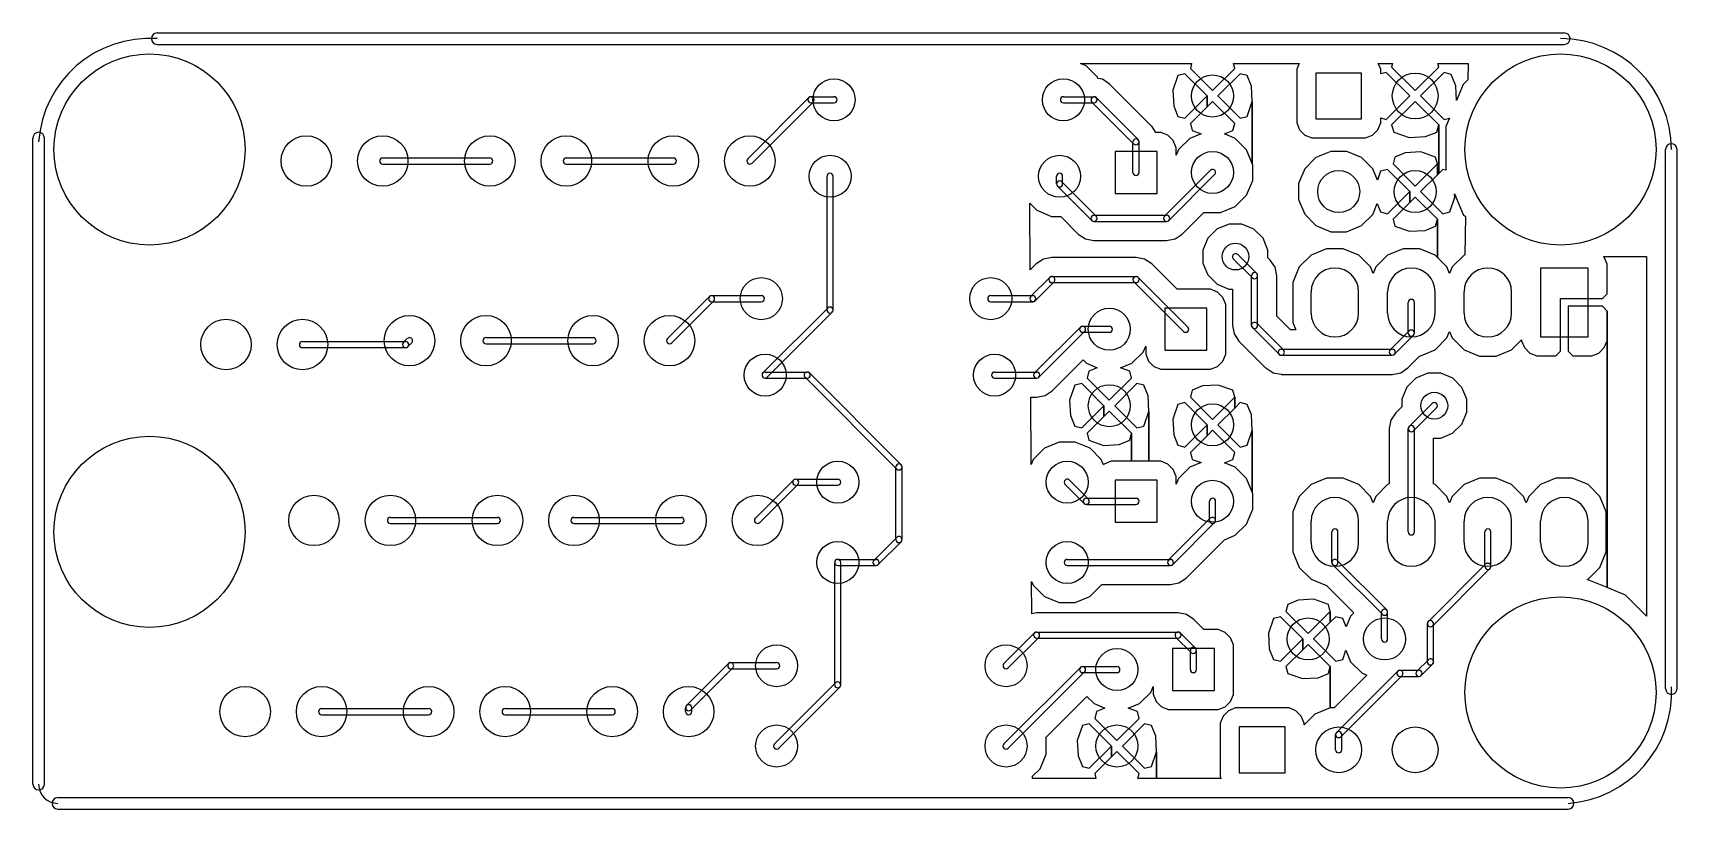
# Model space of a CAD drawing. Extents: x 62725 to 84225, y 46645 to 56795.
import ezdxf

# ---------------------------------------------------------------- set-up
doc = ezdxf.new("R2010")
doc.units = 0
doc.layers.add('BLACK', color=1, linetype='CONTINUOUS')

msp = doc.modelspace()

# ---------------------------------------------------------------- linework, layer by layer
at = {"layer": 'BLACK'}
for p, q in [((64350, 56795), (82750, 56795)), ((64350, 56645), (82750, 56645)), ((76498, 56365), (76425, 56395)), ((76425, 56395), (77876, 56395)), ((76498, 56365), (76425, 56395)), ((76425, 56395), (77876, 56395)), ((76645, 56217), (76498, 56365)), ((76645, 56217), (76498, 56365)), ((77876, 56395), (77860, 56331)), ((77876, 56395), (77860, 56331)), ((77860, 56331), (78150, 56041)), ((77860, 56331), (78150, 56041)), ((78150, 56041), (78440, 56331)), ((78150, 56041), (78440, 56331)), ((78440, 56331), (78423, 56395)), ((78423, 56395), (79282, 56395)), ((78440, 56331), (78423, 56395)), ((78423, 56395), (79282, 56395)), ((79282, 56395), (79251, 56320)), ((79282, 56395), (79251, 56320)), ((80349, 56319), (80317, 56395)), ((80317, 56395), (80505, 56395)), ((80349, 56319), (80317, 56395)), ((80317, 56395), (80505, 56395)), ((80505, 56395), (80492, 56348)), ((80505, 56395), (80492, 56348)), ((80492, 56348), (80800, 56041)), ((80492, 56348), (80800, 56041)), ((80800, 56041), (81108, 56348)), ((80800, 56041), (81108, 56348)), ((81108, 56348), (81094, 56395)), ((81094, 56395), (81494, 56395)), ((81108, 56348), (81094, 56395)), ((81094, 56395), (81494, 56395)), ((81494, 56395), (81490, 56182)), ((81494, 56395), (81490, 56182)), ((76652, 56200), (76645, 56217)), ((76652, 56200), (76645, 56217)), ((76711, 56188), (76652, 56200)), ((76711, 56188), (76652, 56200)), ((76805, 56125), (76711, 56188)), ((76805, 56125), (76711, 56188)), ((77354, 55576), (76805, 56125)), ((77354, 55576), (76805, 56125)), ((77698, 56237), (77631, 56044)), ((77698, 56237), (77631, 56044)), ((77789, 56260), (77698, 56237)), ((77789, 56260), (77698, 56237)), ((78079, 55970), (77789, 56260)), ((78079, 55970), (77789, 56260)), ((78511, 56260), (78221, 55970)), ((78511, 56260), (78221, 55970)), ((78602, 56237), (78511, 56260)), ((78602, 56237), (78511, 56260)), ((78658, 56100), (78602, 56237)), ((78658, 56100), (78602, 56237)), ((79251, 56320), (79251, 56221)), ((79251, 56320), (79251, 56221)), ((79251, 56221), (79251, 55621)), ((79251, 56221), (79251, 55621)), ((79500, 56270), (79500, 55670)), ((80100, 56270), (79500, 56270)), ((80100, 55670), (80100, 56270)), ((80349, 56258), (80349, 56319)), ((80349, 56258), (80349, 56319)), ((80422, 56278), (80349, 56258)), ((80422, 56278), (80349, 56258)), ((80729, 55970), (80422, 56278)), ((80729, 55970), (80422, 56278)), ((81178, 56278), (80871, 55970)), ((81178, 56278), (80871, 55970)), ((81272, 56251), (81178, 56278)), ((81272, 56251), (81178, 56278)), ((81332, 56104), (81272, 56251)), ((81332, 56104), (81272, 56251)), ((81429, 56121), (81341, 55911)), ((81429, 56121), (81341, 55911)), ((81490, 56182), (81429, 56121)), ((81490, 56182), (81429, 56121)), ((72871, 55948), (72072, 55149)), ((72900, 55960), (73200, 55960)), ((76200, 55960), (76600, 55960)), ((76629, 55948), (77178, 55399)), ((77631, 56044), (77642, 55840)), ((77631, 56044), (77642, 55840)), ((77789, 55680), (78079, 55970)), ((77789, 55680), (78079, 55970)), ((78079, 55828), (78079, 55970)), ((78079, 55970), (78079, 55828)), ((78079, 55828), (78079, 55970)), ((78079, 55970), (78079, 55828)), ((78221, 55970), (78511, 55680)), ((78221, 55970), (78511, 55680)), ((78669, 55896), (78658, 56100)), ((78669, 55896), (78658, 56100)), ((80422, 55662), (80729, 55970)), ((80422, 55662), (80729, 55970)), ((80871, 55970), (81178, 55662)), ((80871, 55970), (81178, 55662)), ((81341, 55911), (81332, 56104)), ((81341, 55911), (81332, 56104)), ((72928, 55891), (72129, 55092)), ((72900, 55880), (73200, 55880)), ((76200, 55880), (76600, 55880)), ((76572, 55891), (77121, 55342)), ((77642, 55840), (77698, 55703)), ((77642, 55840), (77698, 55703)), ((77698, 55703), (77789, 55680)), ((77698, 55703), (77789, 55680)), ((78079, 55828), (77860, 55609)), ((78079, 55828), (77860, 55609)), ((78150, 55899), (78079, 55828)), ((78150, 55899), (78079, 55828)), ((78440, 55609), (78150, 55899)), ((78440, 55609), (78150, 55899)), ((78511, 55680), (78602, 55703)), ((78511, 55680), (78602, 55703)), ((78602, 55703), (78669, 55896)), ((78602, 55703), (78669, 55896)), ((78669, 55089), (78669, 55896)), ((78669, 55896), (78669, 55089)), ((78669, 55089), (78669, 55896)), ((78669, 55896), (78669, 55089)), ((80800, 55899), (80492, 55592)), ((80800, 55899), (80492, 55592)), ((81108, 55592), (80800, 55899)), ((81108, 55592), (80800, 55899)), ((77355, 55575), (77354, 55576)), ((77355, 55575), (77354, 55576)), ((77409, 55494), (77355, 55575)), ((77409, 55494), (77355, 55575)), ((77475, 55494), (77409, 55494)), ((77475, 55494), (77409, 55494)), ((77566, 55456), (77475, 55494)), ((77566, 55456), (77475, 55494)), ((78001, 55477), (77853, 55415)), ((78001, 55477), (77853, 55415)), ((77860, 55609), (77883, 55518)), ((77860, 55609), (77883, 55518)), ((77883, 55518), (78001, 55477)), ((77883, 55518), (78001, 55477)), ((78307, 55474), (78417, 55518)), ((78307, 55474), (78417, 55518)), ((78448, 55415), (78307, 55474)), ((78448, 55415), (78307, 55474)), ((78417, 55518), (78440, 55609)), ((78417, 55518), (78440, 55609)), ((79251, 55621), (79289, 55529)), ((79251, 55621), (79289, 55529)), ((79289, 55529), (79359, 55459)), ((79289, 55529), (79359, 55459)), ((79500, 55670), (80100, 55670)), ((80241, 55459), (80311, 55529)), ((80241, 55459), (80311, 55529)), ((80311, 55529), (80349, 55620)), ((80311, 55529), (80349, 55620)), ((80349, 55620), (80349, 55683)), ((80349, 55683), (80422, 55662)), ((80349, 55620), (80349, 55683)), ((80349, 55683), (80422, 55662)), ((80492, 55592), (80519, 55498)), ((80492, 55592), (80519, 55498)), ((80519, 55498), (80721, 55427)), ((80519, 55498), (80721, 55427)), ((80934, 55438), (81081, 55498)), ((80934, 55438), (81081, 55498)), ((81081, 55498), (81108, 55592)), ((81081, 55498), (81108, 55592)), ((81108, 54957), (81108, 55592)), ((81108, 55592), (81108, 54957)), ((81108, 54957), (81108, 55592)), ((81108, 55592), (81108, 54957)), ((81178, 55662), (81247, 55682)), ((81178, 55662), (81247, 55682)), ((81201, 55570), (81200, 55001)), ((81201, 55570), (81200, 55001)), ((81247, 55682), (81201, 55570)), ((81247, 55682), (81201, 55570)), ((62725, 46970), (62725, 55420)), ((62875, 46970), (62875, 55420)), ((77110, 54970), (77110, 55370)), ((77190, 54970), (77190, 55370)), ((77636, 55386), (77566, 55456)), ((77636, 55386), (77566, 55456)), ((77674, 55294), (77636, 55386)), ((77674, 55294), (77636, 55386)), ((77674, 55194), (77674, 55294)), ((77674, 55194), (77674, 55294)), ((77705, 55268), (77674, 55194)), ((77705, 55268), (77674, 55194)), ((77853, 55415), (77705, 55268)), ((77853, 55415), (77705, 55268)), ((78595, 55267), (78448, 55415)), ((78595, 55267), (78448, 55415)), ((78669, 55089), (78595, 55267)), ((78669, 55089), (78595, 55267)), ((79359, 55459), (79450, 55421)), ((79359, 55459), (79450, 55421)), ((79450, 55421), (79549, 55421)), ((79450, 55421), (79549, 55421)), ((79549, 55421), (80149, 55421)), ((79549, 55421), (80149, 55421)), ((80149, 55421), (80241, 55459)), ((80149, 55421), (80241, 55459)), ((80721, 55427), (80934, 55438)), ((80721, 55427), (80934, 55438)), ((84075, 48220), (84075, 55270)), ((84225, 48220), (84225, 55270)), ((67300, 55160), (68700, 55160)), ((67300, 55080), (68700, 55080)), ((69700, 55160), (71100, 55160)), ((69700, 55080), (71100, 55080)), ((77425, 55245), (76875, 55245)), ((76875, 55245), (76875, 54695)), ((77425, 54695), (77425, 55245)), ((78675, 55074), (78669, 55089)), ((78675, 55074), (78669, 55089)), ((78675, 54865), (78675, 55074)), ((78675, 54865), (78675, 55074)), ((79503, 55165), (79355, 55018)), ((79503, 55165), (79355, 55018)), ((79696, 55245), (79503, 55165)), ((79696, 55245), (79503, 55165)), ((79905, 55245), (79696, 55245)), ((79905, 55245), (79696, 55245)), ((80098, 55165), (79905, 55245)), ((80098, 55165), (79905, 55245)), ((80245, 55017), (80098, 55165)), ((80245, 55017), (80098, 55165)), ((80533, 55172), (80510, 55081)), ((80533, 55172), (80510, 55081)), ((80510, 55081), (80800, 54791)), ((80510, 55081), (80800, 54791)), ((80670, 55228), (80533, 55172)), ((80670, 55228), (80533, 55172)), ((80874, 55239), (80670, 55228)), ((80874, 55239), (80670, 55228)), ((80800, 54791), (81090, 55081)), ((80800, 54791), (81090, 55081)), ((81067, 55172), (80874, 55239)), ((81067, 55172), (80874, 55239)), ((81090, 55081), (81067, 55172)), ((81090, 55081), (81067, 55172)), ((81090, 54939), (81090, 55081)), ((81090, 55081), (81090, 54939)), ((81090, 54939), (81090, 55081)), ((81090, 55081), (81090, 54939)), ((73110, 53170), (73110, 54920)), ((73190, 53170), (73190, 54920)), ((76110, 54820), (76110, 54920)), ((76178, 54848), (76628, 54398)), ((76190, 54820), (76190, 54920)), ((77522, 54398), (78122, 54998)), ((77578, 54342), (78178, 54942)), ((78595, 54672), (78675, 54865)), ((78595, 54672), (78675, 54865)), ((79355, 55018), (79275, 54825)), ((79355, 55018), (79275, 54825)), ((79275, 54825), (79275, 54616)), ((79275, 54825), (79275, 54616)), ((80306, 54869), (80245, 55017)), ((80306, 54869), (80245, 55017)), ((80348, 54987), (80306, 54869)), ((80348, 54987), (80306, 54869)), ((80439, 55010), (80348, 54987)), ((80439, 55010), (80348, 54987)), ((80729, 54720), (80439, 55010)), ((80729, 54720), (80439, 55010)), ((81090, 54939), (80871, 54720)), ((81090, 54939), (80871, 54720)), ((81108, 54957), (81090, 54939)), ((81108, 54957), (81090, 54939)), ((81161, 55010), (81108, 54957)), ((81161, 55010), (81108, 54957)), ((81200, 55001), (81161, 55010)), ((81200, 55001), (81161, 55010)), ((76122, 54792), (76572, 54342)), ((76875, 54695), (77425, 54695)), ((78447, 54525), (78595, 54672)), ((78447, 54525), (78595, 54672)), ((79275, 54616), (79355, 54423)), ((79275, 54616), (79355, 54423)), ((80439, 54430), (80729, 54720)), ((80439, 54430), (80729, 54720)), ((80729, 54578), (80729, 54720)), ((80729, 54720), (80729, 54578)), ((80729, 54578), (80729, 54720)), ((80729, 54720), (80729, 54578)), ((80800, 54649), (80729, 54578)), ((80800, 54649), (80729, 54578)), ((81090, 54359), (80800, 54649)), ((81090, 54359), (80800, 54649)), ((80871, 54720), (81161, 54430)), ((80871, 54720), (81161, 54430)), ((81252, 54453), (81319, 54646)), ((81252, 54453), (81319, 54646)), ((81319, 54646), (81316, 54692)), ((81316, 54692), (81428, 54422)), ((81319, 54646), (81316, 54692)), ((81316, 54692), (81428, 54422)), ((75765, 53696), (75760, 54567)), ((75760, 54567), (75852, 54475)), ((75765, 53696), (75760, 54567)), ((75760, 54567), (75852, 54475)), ((75852, 54475), (76045, 54395)), ((75852, 54475), (76045, 54395)), ((76045, 54395), (76165, 54395)), ((76045, 54395), (76165, 54395)), ((76165, 54395), (76395, 54165)), ((76165, 54395), (76395, 54165)), ((76600, 54410), (77550, 54410)), ((77755, 54165), (78037, 54448)), ((77755, 54165), (78037, 54448)), ((78037, 54448), (78045, 54445)), ((78037, 54448), (78045, 54445)), ((78045, 54445), (78254, 54445)), ((78045, 54445), (78254, 54445)), ((78254, 54445), (78447, 54525)), ((78254, 54445), (78447, 54525)), ((79355, 54423), (79502, 54275)), ((79355, 54423), (79502, 54275)), ((80097, 54275), (80245, 54422)), ((80097, 54275), (80245, 54422)), ((80245, 54422), (80303, 54563)), ((80245, 54422), (80303, 54563)), ((80303, 54563), (80348, 54453)), ((80303, 54563), (80348, 54453)), ((80348, 54453), (80439, 54430)), ((80348, 54453), (80439, 54430)), ((80729, 54578), (80510, 54359)), ((80729, 54578), (80510, 54359)), ((81161, 54430), (81252, 54453)), ((81161, 54430), (81252, 54453)), ((81428, 54422), (81458, 54392)), ((81428, 54422), (81458, 54392)), ((76600, 54330), (77550, 54330)), ((78210, 54231), (78090, 54111)), ((78210, 54231), (78090, 54111)), ((78366, 54295), (78210, 54231)), ((78366, 54295), (78210, 54231)), ((78535, 54295), (78366, 54295)), ((78535, 54295), (78366, 54295)), ((78691, 54230), (78535, 54295)), ((78691, 54230), (78535, 54295)), ((78811, 54110), (78691, 54230)), ((78811, 54110), (78691, 54230)), ((79502, 54275), (79695, 54195)), ((79502, 54275), (79695, 54195)), ((79695, 54195), (79904, 54195)), ((79695, 54195), (79904, 54195)), ((79904, 54195), (80097, 54275)), ((79904, 54195), (80097, 54275)), ((80510, 54359), (80533, 54268)), ((80510, 54359), (80533, 54268)), ((80533, 54268), (80726, 54201)), ((80533, 54268), (80726, 54201)), ((80726, 54201), (80930, 54212)), ((80726, 54201), (80930, 54212)), ((80930, 54212), (81067, 54268)), ((80930, 54212), (81067, 54268)), ((81067, 54268), (81090, 54359)), ((81067, 54268), (81090, 54359)), ((81090, 53859), (81090, 54359)), ((81090, 54359), (81090, 53859)), ((81090, 53859), (81090, 54359)), ((81090, 54359), (81090, 53859)), ((81458, 54392), (81449, 53893)), ((81458, 54392), (81449, 53893)), ((76395, 54165), (76489, 54102)), ((76395, 54165), (76489, 54102)), ((76489, 54102), (76600, 54080)), ((76489, 54102), (76600, 54080)), ((76600, 54080), (77550, 54080)), ((76600, 54080), (77550, 54080)), ((77550, 54080), (77661, 54102)), ((77550, 54080), (77661, 54102)), ((77661, 54102), (77755, 54165)), ((77661, 54102), (77755, 54165)), ((78090, 54111), (78025, 53955)), ((78090, 54111), (78025, 53955)), ((78875, 53954), (78811, 54110)), ((78875, 53954), (78811, 54110)), ((79641, 53972), (79439, 53888)), ((79641, 53972), (79439, 53888)), ((79859, 53972), (79641, 53972)), ((79859, 53972), (79641, 53972)), ((80061, 53888), (79859, 53972)), ((80061, 53888), (79859, 53972)), ((80641, 53972), (80439, 53888)), ((80641, 53972), (80439, 53888)), ((80859, 53972), (80641, 53972)), ((80859, 53972), (80641, 53972)), ((81061, 53888), (80859, 53972)), ((81061, 53888), (80859, 53972)), ((75845, 53775), (75765, 53696)), ((75845, 53775), (75765, 53696)), ((75939, 53838), (75845, 53775)), ((75939, 53838), (75845, 53775)), ((76050, 53860), (75939, 53838)), ((76050, 53860), (75939, 53838)), ((77150, 53860), (76050, 53860)), ((77150, 53860), (76050, 53860)), ((77261, 53838), (77150, 53860)), ((77261, 53838), (77150, 53860)), ((77355, 53775), (77261, 53838)), ((77355, 53775), (77261, 53838)), ((77686, 53444), (77355, 53775)), ((77686, 53444), (77355, 53775)), ((78025, 53955), (78025, 53786)), ((78025, 53955), (78025, 53786)), ((78025, 53786), (78089, 53630)), ((78025, 53786), (78089, 53630)), ((78671, 53592), (78422, 53841)), ((78728, 53649), (78479, 53898)), ((78875, 53855), (78875, 53954)), ((78875, 53855), (78875, 53954)), ((78905, 53825), (78875, 53855)), ((78905, 53825), (78875, 53855)), ((78968, 53731), (78905, 53825)), ((78968, 53731), (78905, 53825)), ((79439, 53888), (79285, 53734)), ((79439, 53888), (79285, 53734)), ((80215, 53734), (80061, 53888)), ((80215, 53734), (80061, 53888)), ((80439, 53888), (80285, 53734)), ((80439, 53888), (80285, 53734)), ((81090, 53859), (81061, 53888)), ((81090, 53859), (81061, 53888)), ((81215, 53734), (81090, 53859)), ((81215, 53734), (81090, 53859)), ((81439, 53888), (81285, 53734)), ((81439, 53888), (81285, 53734)), ((81449, 53893), (81439, 53888)), ((81449, 53893), (81439, 53888)), ((83271, 53861), (83262, 53870)), ((83262, 53870), (83825, 53870)), ((83271, 53861), (83262, 53870)), ((83262, 53870), (83825, 53870)), ((83309, 53770), (83271, 53861)), ((83309, 53770), (83271, 53861)), ((83309, 53671), (83309, 53770)), ((83309, 53671), (83309, 53770)), ((83825, 53870), (83825, 49166)), ((83825, 53870), (83825, 49166)), ((75772, 53349), (76021, 53598)), ((75829, 53292), (76078, 53541)), ((76050, 53610), (77150, 53610)), ((77122, 53541), (77771, 52892)), ((77179, 53598), (77828, 52949)), ((78089, 53630), (78209, 53510)), ((78089, 53630), (78209, 53510)), ((78660, 52970), (78660, 53620)), ((78740, 52970), (78740, 53620)), ((78990, 53620), (78968, 53731)), ((78990, 53620), (78968, 53731)), ((78990, 53090), (78990, 53620)), ((78990, 53090), (78990, 53620)), ((79285, 53734), (79201, 53532)), ((79285, 53734), (79201, 53532)), ((80250, 53650), (80215, 53734)), ((80250, 53650), (80215, 53734)), ((80285, 53734), (80250, 53650)), ((80285, 53734), (80250, 53650)), ((81250, 53650), (81215, 53734)), ((81250, 53650), (81215, 53734)), ((81285, 53734), (81250, 53650)), ((81285, 53734), (81250, 53650)), ((83060, 53720), (82440, 53720)), ((82440, 53720), (82440, 52820)), ((83060, 52820), (83060, 53720)), ((83310, 53382), (83309, 53671)), ((83310, 53382), (83309, 53671)), ((71571, 53348), (71022, 52799)), ((71600, 53360), (72250, 53360)), ((75250, 53360), (75800, 53360)), ((76050, 53530), (77150, 53530)), ((78026, 53444), (77686, 53444)), ((78026, 53444), (77686, 53444)), ((78125, 53444), (78026, 53444)), ((78125, 53444), (78026, 53444)), ((78216, 53406), (78125, 53444)), ((78216, 53406), (78125, 53444)), ((78209, 53510), (78365, 53445)), ((78209, 53510), (78365, 53445)), ((78286, 53336), (78216, 53406)), ((78286, 53336), (78216, 53406)), ((78324, 53244), (78286, 53336)), ((78324, 53244), (78286, 53336)), ((78365, 53445), (78410, 53445)), ((78365, 53445), (78410, 53445)), ((78410, 53445), (78410, 52970)), ((78410, 53445), (78410, 52970)), ((79201, 53532), (79201, 53314)), ((79201, 53532), (79201, 53314)), ((79440, 53130), (79440, 53410)), ((80060, 53130), (80060, 53410)), ((80440, 53130), (80440, 53410)), ((81060, 53130), (81060, 53410)), ((81440, 53130), (81440, 53410)), ((82060, 53130), (82060, 53410)), ((82700, 53220), (82700, 53320)), ((82700, 53320), (82800, 53320)), ((82700, 53220), (82700, 53320)), ((82700, 53320), (82800, 53320)), ((82800, 53320), (82850, 53320)), ((82800, 53320), (82850, 53320)), ((82850, 53320), (83248, 53320)), ((82850, 53320), (83248, 53320)), ((83248, 53320), (83310, 53382)), ((83248, 53320), (83310, 53382)), ((71628, 53291), (71079, 52742)), ((71600, 53280), (72250, 53280)), ((73122, 53198), (72272, 52348)), ((73178, 53142), (72328, 52292)), ((75250, 53280), (75800, 53280)), ((77525, 53195), (77525, 52645)), ((78075, 53195), (77525, 53195)), ((78075, 52645), (78075, 53195)), ((78324, 52694), (78324, 53244)), ((78324, 52694), (78324, 53244)), ((79201, 53314), (79201, 53008)), ((79201, 53314), (79201, 53008)), ((80710, 52870), (80710, 53270)), ((80790, 52870), (80790, 53270)), ((82700, 53170), (82700, 53220)), ((82700, 53170), (82700, 53220)), ((82700, 52632), (82700, 53170)), ((82700, 52632), (82700, 53170)), ((83248, 53220), (82800, 53220)), ((82800, 53220), (82800, 52632)), ((83248, 53220), (82800, 53220)), ((82800, 53220), (82800, 52632)), ((83310, 53158), (83248, 53220)), ((83310, 53158), (83248, 53220)), ((83309, 52869), (83310, 53158)), ((83309, 52869), (83310, 53158)), ((83310, 49541), (83310, 53158)), ((83310, 53158), (83310, 49541)), ((83310, 49541), (83310, 53158)), ((83310, 53158), (83310, 49541)), ((76422, 52948), (75822, 52348)), ((76478, 52892), (75878, 52292)), ((76450, 52960), (76800, 52960)), ((78410, 52970), (78432, 52859)), ((78410, 52970), (78432, 52859)), ((79021, 52592), (78672, 52941)), ((79078, 52649), (78729, 52998)), ((79170, 52910), (78990, 53090)), ((79170, 52910), (78990, 53090)), ((79241, 52910), (79170, 52910)), ((79241, 52910), (79170, 52910)), ((79201, 53008), (79241, 52910)), ((79201, 53008), (79241, 52910)), ((80721, 52898), (80472, 52649)), ((81215, 52806), (81250, 52891)), ((81215, 52806), (81250, 52891)), ((81250, 52891), (81285, 52806)), ((81250, 52891), (81285, 52806)), ((66250, 52760), (67600, 52760)), ((66250, 52680), (67600, 52680)), ((67572, 52749), (67621, 52798)), ((67629, 52692), (67678, 52741)), ((68650, 52810), (70050, 52810)), ((68650, 52730), (70050, 52730)), ((76450, 52880), (76800, 52880)), ((77245, 52622), (77276, 52697)), ((77245, 52622), (77276, 52697)), ((77276, 52697), (77276, 52596)), ((77276, 52697), (77276, 52596)), ((78324, 52595), (78324, 52694)), ((78324, 52595), (78324, 52694)), ((78432, 52859), (78495, 52765)), ((78432, 52859), (78495, 52765)), ((78495, 52765), (78844, 52416)), ((78495, 52765), (78844, 52416)), ((80778, 52841), (80529, 52592)), ((81061, 52652), (81215, 52806)), ((81061, 52652), (81215, 52806)), ((81285, 52806), (81439, 52652)), ((81285, 52806), (81439, 52652)), ((82061, 52652), (82191, 52782)), ((82061, 52652), (82191, 52782)), ((82191, 52782), (82191, 52770)), ((82191, 52782), (82191, 52770)), ((82191, 52770), (82229, 52679)), ((82191, 52770), (82229, 52679)), ((82229, 52679), (82299, 52609)), ((82229, 52679), (82299, 52609)), ((82440, 52820), (83060, 52820)), ((83201, 52609), (83271, 52679)), ((83201, 52609), (83271, 52679)), ((83271, 52679), (83309, 52770)), ((83271, 52679), (83309, 52770)), ((83309, 52770), (83309, 52869)), ((83309, 52770), (83309, 52869)), ((76055, 52115), (76458, 52519)), ((76055, 52115), (76458, 52519)), ((76458, 52519), (76502, 52475)), ((76458, 52519), (76502, 52475)), ((76502, 52475), (76642, 52417)), ((76502, 52475), (76642, 52417)), ((76948, 52414), (77097, 52475)), ((76948, 52414), (77097, 52475)), ((77097, 52475), (77245, 52622)), ((77097, 52475), (77245, 52622)), ((77276, 52596), (77314, 52504)), ((77276, 52596), (77314, 52504)), ((77314, 52504), (77384, 52434)), ((77314, 52504), (77384, 52434)), ((77525, 52645), (78075, 52645)), ((78216, 52434), (78286, 52504)), ((78216, 52434), (78286, 52504)), ((78286, 52504), (78324, 52595)), ((78286, 52504), (78324, 52595)), ((79050, 52660), (80500, 52660)), ((79050, 52580), (80500, 52580)), ((80705, 52415), (80858, 52568)), ((80705, 52415), (80858, 52568)), ((80858, 52568), (80859, 52568)), ((80858, 52568), (80859, 52568)), ((80859, 52568), (81061, 52652)), ((80859, 52568), (81061, 52652)), ((81439, 52652), (81641, 52568)), ((81439, 52652), (81641, 52568)), ((81641, 52568), (81859, 52568)), ((81641, 52568), (81859, 52568)), ((81859, 52568), (82061, 52652)), ((81859, 52568), (82061, 52652)), ((82299, 52609), (82391, 52571)), ((82299, 52609), (82391, 52571)), ((82391, 52571), (82638, 52570)), ((82391, 52571), (82638, 52570)), ((82638, 52570), (82700, 52632)), ((82638, 52570), (82700, 52632)), ((82800, 52632), (82862, 52570)), ((82800, 52632), (82862, 52570)), ((82862, 52570), (83109, 52571)), ((82862, 52570), (83109, 52571)), ((83109, 52571), (83201, 52609)), ((83109, 52571), (83201, 52609)), ((72300, 52360), (72850, 52360)), ((72300, 52280), (72850, 52280)), ((74021, 51092), (72822, 52291)), ((74078, 51149), (72879, 52348)), ((75300, 52360), (75850, 52360)), ((75300, 52280), (75850, 52280)), ((76533, 52372), (76510, 52281)), ((76533, 52372), (76510, 52281)), ((76510, 52281), (76800, 51991)), ((76510, 52281), (76800, 51991)), ((76642, 52417), (76533, 52372)), ((76642, 52417), (76533, 52372)), ((76800, 51991), (77090, 52281)), ((76800, 51991), (77090, 52281)), ((77067, 52372), (76948, 52414)), ((77067, 52372), (76948, 52414)), ((77090, 52281), (77067, 52372)), ((77090, 52281), (77067, 52372)), ((77384, 52434), (77475, 52396)), ((77384, 52434), (77475, 52396)), ((77475, 52396), (77574, 52396)), ((77475, 52396), (77574, 52396)), ((77574, 52396), (78124, 52396)), ((77574, 52396), (78124, 52396)), ((78124, 52396), (78216, 52434)), ((78124, 52396), (78216, 52434)), ((78844, 52416), (78845, 52415)), ((78844, 52416), (78845, 52415)), ((78845, 52415), (78938, 52353)), ((78845, 52415), (78938, 52353)), ((78938, 52353), (78939, 52352)), ((78938, 52353), (78939, 52352)), ((78939, 52352), (79049, 52331)), ((78939, 52352), (79049, 52331)), ((79049, 52331), (79050, 52330)), ((79049, 52331), (79050, 52330)), ((79050, 52330), (80500, 52330)), ((79050, 52330), (80500, 52330)), ((80500, 52330), (80611, 52352)), ((80500, 52330), (80611, 52352)), ((80611, 52352), (80705, 52415)), ((80611, 52352), (80705, 52415)), ((80810, 52281), (80690, 52161)), ((80810, 52281), (80690, 52161)), ((80966, 52345), (80810, 52281)), ((80966, 52345), (80810, 52281)), ((81135, 52345), (80966, 52345)), ((81135, 52345), (80966, 52345)), ((81291, 52280), (81135, 52345)), ((81291, 52280), (81135, 52345)), ((81411, 52160), (81291, 52280)), ((81411, 52160), (81291, 52280)), ((75778, 51153), (75773, 52030)), ((75773, 52030), (75850, 52030)), ((75778, 51153), (75773, 52030)), ((75773, 52030), (75850, 52030)), ((75850, 52030), (75961, 52052)), ((75850, 52030), (75961, 52052)), ((75961, 52052), (76055, 52115)), ((75961, 52052), (76055, 52115)), ((76348, 52187), (76281, 51994)), ((76348, 52187), (76281, 51994)), ((76439, 52210), (76348, 52187)), ((76439, 52210), (76348, 52187)), ((76729, 51920), (76439, 52210)), ((76729, 51920), (76439, 52210)), ((77161, 52210), (76871, 51920)), ((77161, 52210), (76871, 51920)), ((77252, 52187), (77161, 52210)), ((77252, 52187), (77161, 52210)), ((77308, 52050), (77252, 52187)), ((77308, 52050), (77252, 52187)), ((77319, 51846), (77308, 52050)), ((77319, 51846), (77308, 52050)), ((77883, 52122), (77860, 52031)), ((77883, 52122), (77860, 52031)), ((77860, 52031), (78150, 51741)), ((77860, 52031), (78150, 51741)), ((78020, 52178), (77883, 52122)), ((78020, 52178), (77883, 52122)), ((78224, 52189), (78020, 52178)), ((78224, 52189), (78020, 52178)), ((78150, 51741), (78440, 52031)), ((78150, 51741), (78440, 52031)), ((78417, 52122), (78224, 52189)), ((78417, 52122), (78224, 52189)), ((78440, 52031), (78417, 52122)), ((78440, 52031), (78417, 52122)), ((78440, 51889), (78440, 52031)), ((78440, 52031), (78440, 51889)), ((78440, 51889), (78440, 52031)), ((78440, 52031), (78440, 51889)), ((80690, 52161), (80625, 52005)), ((80690, 52161), (80625, 52005)), ((81475, 52004), (81411, 52160)), ((81475, 52004), (81411, 52160)), ((76281, 51994), (76292, 51790)), ((76281, 51994), (76292, 51790)), ((76439, 51630), (76729, 51920)), ((76439, 51630), (76729, 51920)), ((76729, 51778), (76729, 51920)), ((76729, 51920), (76729, 51778)), ((76729, 51778), (76729, 51920)), ((76729, 51920), (76729, 51778)), ((76800, 51849), (76729, 51778)), ((76800, 51849), (76729, 51778)), ((77090, 51559), (76800, 51849)), ((77090, 51559), (76800, 51849)), ((76871, 51920), (77161, 51630)), ((76871, 51920), (77161, 51630)), ((77252, 51653), (77319, 51846)), ((77252, 51653), (77319, 51846)), ((77319, 51194), (77319, 51846)), ((77319, 51846), (77319, 51194)), ((77319, 51194), (77319, 51846)), ((77319, 51846), (77319, 51194)), ((77698, 51937), (77631, 51744)), ((77698, 51937), (77631, 51744)), ((77789, 51960), (77698, 51937)), ((77789, 51960), (77698, 51937)), ((78079, 51670), (77789, 51960)), ((78079, 51670), (77789, 51960)), ((78440, 51889), (78221, 51670)), ((78440, 51889), (78221, 51670)), ((78511, 51960), (78440, 51889)), ((78511, 51960), (78440, 51889)), ((78602, 51937), (78511, 51960)), ((78602, 51937), (78511, 51960)), ((78658, 51800), (78602, 51937)), ((78658, 51800), (78602, 51937)), ((80545, 51825), (80482, 51731)), ((80545, 51825), (80482, 51731)), ((80625, 51905), (80545, 51825)), ((80625, 51905), (80545, 51825)), ((80625, 52005), (80625, 51905)), ((80625, 52005), (80625, 51905)), ((81022, 51948), (80722, 51648)), ((81078, 51892), (80778, 51592)), ((81410, 51679), (81475, 51835)), ((81410, 51679), (81475, 51835)), ((81475, 51835), (81475, 52004)), ((81475, 51835), (81475, 52004)), ((76292, 51790), (76348, 51653)), ((76292, 51790), (76348, 51653)), ((76348, 51653), (76439, 51630)), ((76348, 51653), (76439, 51630)), ((76729, 51778), (76510, 51559)), ((76729, 51778), (76510, 51559)), ((77161, 51630), (77252, 51653)), ((77161, 51630), (77252, 51653)), ((77631, 51744), (77642, 51540)), ((77631, 51744), (77642, 51540)), ((77789, 51380), (78079, 51670)), ((77789, 51380), (78079, 51670)), ((78079, 51528), (78079, 51670)), ((78079, 51670), (78079, 51528)), ((78079, 51528), (78079, 51670)), ((78079, 51670), (78079, 51528)), ((78221, 51670), (78511, 51380)), ((78221, 51670), (78511, 51380)), ((78669, 51596), (78658, 51800)), ((78669, 51596), (78658, 51800)), ((80482, 51731), (80460, 51620)), ((80482, 51731), (80460, 51620)), ((80460, 51620), (80460, 50897)), ((80460, 51620), (80460, 50897)), ((80710, 50270), (80710, 51620)), ((80790, 50270), (80790, 51620)), ((81290, 51559), (81410, 51679)), ((81290, 51559), (81410, 51679)), ((76146, 51445), (75953, 51365)), ((76146, 51445), (75953, 51365)), ((76355, 51445), (76146, 51445)), ((76355, 51445), (76146, 51445)), ((76548, 51365), (76355, 51445)), ((76548, 51365), (76355, 51445)), ((76510, 51559), (76533, 51468)), ((76510, 51559), (76533, 51468)), ((76533, 51468), (76726, 51401)), ((76533, 51468), (76726, 51401)), ((76726, 51401), (76930, 51412)), ((76726, 51401), (76930, 51412)), ((76930, 51412), (77067, 51468)), ((76930, 51412), (77067, 51468)), ((77067, 51468), (77090, 51559)), ((77067, 51468), (77090, 51559)), ((77090, 51194), (77090, 51559)), ((77090, 51559), (77090, 51194)), ((77090, 51194), (77090, 51559)), ((77090, 51559), (77090, 51194)), ((77642, 51540), (77698, 51403)), ((77642, 51540), (77698, 51403)), ((77698, 51403), (77789, 51380)), ((77698, 51403), (77789, 51380)), ((78079, 51528), (77860, 51309)), ((78079, 51528), (77860, 51309)), ((78150, 51599), (78079, 51528)), ((78150, 51599), (78079, 51528)), ((78440, 51309), (78150, 51599)), ((78440, 51309), (78150, 51599)), ((78511, 51380), (78602, 51403)), ((78511, 51380), (78602, 51403)), ((78602, 51403), (78669, 51596)), ((78602, 51403), (78669, 51596)), ((78669, 50789), (78669, 51596)), ((78669, 51596), (78669, 50789)), ((78669, 50789), (78669, 51596)), ((78669, 51596), (78669, 50789)), ((81040, 50897), (81040, 51495)), ((81040, 51495), (81134, 51495)), ((81040, 50897), (81040, 51495)), ((81040, 51495), (81134, 51495)), ((81134, 51495), (81290, 51559)), ((81134, 51495), (81290, 51559)), ((75805, 51218), (75778, 51153)), ((75805, 51218), (75778, 51153)), ((75953, 51365), (75805, 51218)), ((75953, 51365), (75805, 51218)), ((76695, 51217), (76548, 51365)), ((76695, 51217), (76548, 51365)), ((76724, 51147), (76695, 51217)), ((76724, 51147), (76695, 51217)), ((76826, 51194), (76734, 51156)), ((76826, 51194), (76734, 51156)), ((77090, 51194), (76826, 51194)), ((77090, 51194), (76826, 51194)), ((77319, 51194), (77090, 51194)), ((77319, 51194), (77090, 51194)), ((77376, 51194), (77319, 51194)), ((77376, 51194), (77319, 51194)), ((77475, 51194), (77376, 51194)), ((77475, 51194), (77376, 51194)), ((77566, 51156), (77475, 51194)), ((77566, 51156), (77475, 51194)), ((78001, 51177), (77853, 51115)), ((78001, 51177), (77853, 51115)), ((77860, 51309), (77883, 51218)), ((77860, 51309), (77883, 51218)), ((77883, 51218), (78001, 51177)), ((77883, 51218), (78001, 51177)), ((78307, 51174), (78417, 51218)), ((78307, 51174), (78417, 51218)), ((78448, 51115), (78307, 51174)), ((78448, 51115), (78307, 51174)), ((78417, 51218), (78440, 51309)), ((78417, 51218), (78440, 51309)), ((72700, 50960), (73250, 50960)), ((74010, 50170), (74010, 51120)), ((74090, 50170), (74090, 51120)), ((76734, 51156), (76724, 51147)), ((76734, 51156), (76724, 51147)), ((77636, 51086), (77566, 51156)), ((77636, 51086), (77566, 51156)), ((77674, 50994), (77636, 51086)), ((77674, 50994), (77636, 51086)), ((77674, 50894), (77674, 50994)), ((77674, 50894), (77674, 50994)), ((77705, 50968), (77674, 50894)), ((77705, 50968), (77674, 50894)), ((77853, 51115), (77705, 50968)), ((77853, 51115), (77705, 50968)), ((78595, 50967), (78448, 51115)), ((78595, 50967), (78448, 51115)), ((78669, 50789), (78595, 50967)), ((78669, 50789), (78595, 50967)), ((79641, 50972), (79439, 50888)), ((79641, 50972), (79439, 50888)), ((79859, 50972), (79641, 50972)), ((79859, 50972), (79641, 50972)), ((80061, 50888), (79859, 50972)), ((80061, 50888), (79859, 50972)), ((81641, 50972), (81439, 50888)), ((81641, 50972), (81439, 50888)), ((81859, 50972), (81641, 50972)), ((81859, 50972), (81641, 50972)), ((82061, 50888), (81859, 50972)), ((82061, 50888), (81859, 50972)), ((82641, 50972), (82439, 50888)), ((82641, 50972), (82439, 50888)), ((82859, 50972), (82641, 50972)), ((82859, 50972), (82641, 50972)), ((83061, 50888), (82859, 50972)), ((83061, 50888), (82859, 50972)), ((72671, 50948), (72172, 50449)), ((72728, 50891), (72229, 50392)), ((72700, 50880), (73250, 50880)), ((76471, 50642), (76222, 50891)), ((76528, 50699), (76279, 50948)), ((77425, 50945), (76875, 50945)), ((76875, 50945), (76875, 50395)), ((77425, 50395), (77425, 50945)), ((78675, 50774), (78669, 50789)), ((78675, 50774), (78669, 50789)), ((78675, 50565), (78675, 50774)), ((78675, 50565), (78675, 50774)), ((79439, 50888), (79285, 50734)), ((79439, 50888), (79285, 50734)), ((80215, 50734), (80061, 50888)), ((80215, 50734), (80061, 50888)), ((80439, 50888), (80285, 50734)), ((80439, 50888), (80285, 50734)), ((80460, 50897), (80439, 50888)), ((80460, 50897), (80439, 50888)), ((81061, 50888), (81040, 50897)), ((81061, 50888), (81040, 50897)), ((81215, 50734), (81061, 50888)), ((81215, 50734), (81061, 50888)), ((81439, 50888), (81285, 50734)), ((81439, 50888), (81285, 50734)), ((82215, 50734), (82061, 50888)), ((82215, 50734), (82061, 50888)), ((82439, 50888), (82285, 50734)), ((82439, 50888), (82285, 50734)), ((83215, 50734), (83061, 50888)), ((83215, 50734), (83061, 50888)), ((76500, 50710), (77150, 50710)), ((76500, 50630), (77150, 50630)), ((78110, 50420), (78110, 50670)), ((78190, 50420), (78190, 50670)), ((78595, 50372), (78675, 50565)), ((78595, 50372), (78675, 50565)), ((79285, 50734), (79201, 50532)), ((79285, 50734), (79201, 50532)), ((79201, 50532), (79201, 50314)), ((79201, 50532), (79201, 50314)), ((80250, 50650), (80215, 50734)), ((80250, 50650), (80215, 50734)), ((80285, 50734), (80250, 50650)), ((80285, 50734), (80250, 50650)), ((81250, 50650), (81215, 50734)), ((81250, 50650), (81215, 50734)), ((81285, 50734), (81250, 50650)), ((81285, 50734), (81250, 50650)), ((82250, 50650), (82215, 50734)), ((82250, 50650), (82215, 50734)), ((82285, 50734), (82250, 50650)), ((82285, 50734), (82250, 50650)), ((83299, 50532), (83215, 50734)), ((83299, 50532), (83215, 50734)), ((83299, 50226), (83299, 50532)), ((83299, 50226), (83299, 50532)), ((67400, 50460), (68800, 50460)), ((67400, 50380), (68800, 50380)), ((69800, 50460), (71200, 50460)), ((69800, 50380), (71200, 50380)), ((76875, 50395), (77425, 50395)), ((77572, 49899), (78121, 50448)), ((77629, 49842), (78178, 50391)), ((78447, 50225), (78595, 50372)), ((78447, 50225), (78595, 50372)), ((79201, 50314), (79201, 50008)), ((79201, 50314), (79201, 50008)), ((79440, 50130), (79440, 50410)), ((80060, 50130), (80060, 50410)), ((80440, 50130), (80440, 50410)), ((81060, 50130), (81060, 50410)), ((81440, 50130), (81440, 50410)), ((82060, 50130), (82060, 50410)), ((82440, 50130), (82440, 50410)), ((83060, 50130), (83060, 50410)), ((73722, 49898), (74022, 50198)), ((73778, 49842), (74078, 50142)), ((77805, 49665), (78306, 50167)), ((77805, 49665), (78306, 50167)), ((78306, 50167), (78447, 50225)), ((78306, 50167), (78447, 50225)), ((79710, 49870), (79710, 50270)), ((79790, 49870), (79790, 50270)), ((81710, 49820), (81710, 50270)), ((81790, 49820), (81790, 50270)), ((83299, 50008), (83299, 50226)), ((83299, 50008), (83299, 50226)), ((73250, 49910), (73750, 49910)), ((76250, 49910), (77600, 49910)), ((79201, 50008), (79285, 49806)), ((79201, 50008), (79285, 49806)), ((80428, 49249), (79779, 49898)), ((83215, 49806), (83299, 50008)), ((83215, 49806), (83299, 50008)), ((73210, 48270), (73210, 49870)), ((73250, 49830), (73750, 49830)), ((73290, 48270), (73290, 49870)), ((76250, 49830), (77600, 49830)), ((77711, 49602), (77805, 49665)), ((77711, 49602), (77805, 49665)), ((79285, 49806), (79439, 49652)), ((79285, 49806), (79439, 49652)), ((80371, 49192), (79722, 49841)), ((80972, 49099), (81721, 49848)), ((81029, 49042), (81778, 49791)), ((83061, 49652), (83215, 49806)), ((83061, 49652), (83215, 49806)), ((75787, 49198), (75785, 49620)), ((75785, 49620), (75805, 49573)), ((75787, 49198), (75785, 49620)), ((75785, 49620), (75805, 49573)), ((75805, 49573), (75952, 49425)), ((75805, 49573), (75952, 49425)), ((76547, 49425), (76695, 49572)), ((76547, 49425), (76695, 49572)), ((76695, 49572), (76698, 49580)), ((76695, 49572), (76698, 49580)), ((76698, 49580), (77600, 49580)), ((76698, 49580), (77600, 49580)), ((77600, 49580), (77711, 49602)), ((77600, 49580), (77711, 49602)), ((79439, 49652), (79641, 49568)), ((79439, 49652), (79641, 49568)), ((79641, 49568), (79642, 49568)), ((79641, 49568), (79642, 49568)), ((79642, 49568), (79998, 49212)), ((79642, 49568), (79998, 49212)), ((83051, 49648), (83061, 49652)), ((83051, 49648), (83061, 49652)), ((83310, 49541), (83051, 49648)), ((83310, 49541), (83051, 49648)), ((83551, 49441), (83310, 49541)), ((83551, 49441), (83310, 49541)), ((75952, 49425), (76145, 49345)), ((75952, 49425), (76145, 49345)), ((76145, 49345), (76354, 49345)), ((76145, 49345), (76354, 49345)), ((76354, 49345), (76547, 49425)), ((76354, 49345), (76547, 49425)), ((79133, 49322), (79110, 49231)), ((79133, 49322), (79110, 49231)), ((79270, 49378), (79133, 49322)), ((79270, 49378), (79133, 49322)), ((79474, 49389), (79270, 49378)), ((79474, 49389), (79270, 49378)), ((79667, 49322), (79474, 49389)), ((79667, 49322), (79474, 49389)), ((79690, 49231), (79667, 49322)), ((79690, 49231), (79667, 49322)), ((83825, 49166), (83551, 49441)), ((83825, 49166), (83551, 49441)), ((75850, 49210), (75787, 49198)), ((75850, 49210), (75787, 49198)), ((77700, 49210), (75850, 49210)), ((77700, 49210), (75850, 49210)), ((77811, 49188), (77700, 49210)), ((77811, 49188), (77700, 49210)), ((77905, 49125), (77811, 49188)), ((77905, 49125), (77811, 49188)), ((78036, 48994), (77905, 49125)), ((78036, 48994), (77905, 49125)), ((78948, 49137), (78881, 48944)), ((78948, 49137), (78881, 48944)), ((79039, 49160), (78948, 49137)), ((79039, 49160), (78948, 49137)), ((79329, 48870), (79039, 49160)), ((79329, 48870), (79039, 49160)), ((79110, 49231), (79400, 48941)), ((79110, 49231), (79400, 48941)), ((79400, 48941), (79690, 49231)), ((79400, 48941), (79690, 49231)), ((79690, 49089), (79471, 48870)), ((79690, 49089), (79471, 48870)), ((79690, 49089), (79690, 49231)), ((79690, 49231), (79690, 49089)), ((79690, 49089), (79690, 49231)), ((79690, 49231), (79690, 49089)), ((79761, 49160), (79690, 49089)), ((79761, 49160), (79690, 49089)), ((79852, 49137), (79761, 49160)), ((79852, 49137), (79761, 49160)), ((79896, 49028), (79852, 49137)), ((79896, 49028), (79852, 49137)), ((79955, 49168), (79896, 49028)), ((79955, 49168), (79896, 49028)), ((79998, 49212), (79955, 49168)), ((79998, 49212), (79955, 49168)), ((80360, 48870), (80360, 49220)), ((80440, 48870), (80440, 49220)), ((80960, 48570), (80960, 49070)), ((81040, 48570), (81040, 49070)), ((75821, 48948), (75422, 48549)), ((75878, 48891), (75479, 48492)), ((75850, 48960), (77700, 48960)), ((75850, 48880), (77700, 48880)), ((77871, 48692), (77672, 48891)), ((77928, 48749), (77729, 48948)), ((78126, 48994), (78036, 48994)), ((78126, 48994), (78036, 48994)), ((78225, 48994), (78126, 48994)), ((78225, 48994), (78126, 48994)), ((78316, 48956), (78225, 48994)), ((78316, 48956), (78225, 48994)), ((78386, 48886), (78316, 48956)), ((78386, 48886), (78316, 48956)), ((78424, 48794), (78386, 48886)), ((78424, 48794), (78386, 48886)), ((78881, 48944), (78892, 48740)), ((78881, 48944), (78892, 48740)), ((79039, 48580), (79329, 48870)), ((79039, 48580), (79329, 48870)), ((79329, 48728), (79329, 48870)), ((79329, 48870), (79329, 48728)), ((79329, 48728), (79329, 48870)), ((79329, 48870), (79329, 48728)), ((79471, 48870), (79761, 48580)), ((79471, 48870), (79761, 48580)), ((77625, 48745), (77625, 48195)), ((78175, 48745), (77625, 48745)), ((77860, 48470), (77860, 48720)), ((77940, 48470), (77940, 48720)), ((78175, 48195), (78175, 48745)), ((78424, 48244), (78424, 48794)), ((78424, 48244), (78424, 48794)), ((78892, 48740), (78948, 48603)), ((78892, 48740), (78948, 48603)), ((78948, 48603), (79039, 48580)), ((78948, 48603), (79039, 48580)), ((79329, 48728), (79110, 48509)), ((79329, 48728), (79110, 48509)), ((79400, 48799), (79329, 48728)), ((79400, 48799), (79329, 48728)), ((79690, 48509), (79400, 48799)), ((79690, 48509), (79400, 48799)), ((79761, 48580), (79852, 48603)), ((79761, 48580), (79852, 48603)), ((79852, 48603), (79893, 48722)), ((79852, 48603), (79893, 48722)), ((79893, 48722), (79955, 48573)), ((79893, 48722), (79955, 48573)), ((80822, 48448), (80972, 48598)), ((71272, 47999), (71821, 48548)), ((71329, 47942), (71878, 48491)), ((71850, 48560), (72450, 48560)), ((71850, 48480), (72450, 48480)), ((76422, 48498), (75422, 47498)), ((76478, 48442), (75478, 47442)), ((76450, 48510), (76900, 48510)), ((76450, 48430), (76900, 48430)), ((79110, 48509), (79133, 48418)), ((79110, 48509), (79133, 48418)), ((79133, 48418), (79326, 48351)), ((79133, 48418), (79326, 48351)), ((79530, 48362), (79667, 48418)), ((79530, 48362), (79667, 48418)), ((79667, 48418), (79690, 48509)), ((79667, 48418), (79690, 48509)), ((79690, 47969), (79690, 48509)), ((79690, 48509), (79690, 47969)), ((79690, 47969), (79690, 48509)), ((79690, 48509), (79690, 47969)), ((80167, 48398), (79739, 47969)), ((80167, 48398), (79739, 47969)), ((79772, 47649), (80571, 48448)), ((79829, 47592), (80628, 48391)), ((79955, 48573), (80102, 48425)), ((79955, 48573), (80102, 48425)), ((80102, 48425), (80167, 48398)), ((80102, 48425), (80167, 48398)), ((80600, 48460), (80850, 48460)), ((80600, 48380), (80850, 48380)), ((80878, 48392), (81028, 48542)), ((73221, 48298), (72422, 47499)), ((73278, 48241), (72479, 47442)), ((77197, 48025), (77345, 48172)), ((77197, 48025), (77345, 48172)), ((77345, 48172), (77376, 48247)), ((77345, 48172), (77376, 48247)), ((77376, 48247), (77376, 48146)), ((77376, 48247), (77376, 48146)), ((77625, 48195), (78175, 48195)), ((78424, 48145), (78424, 48244)), ((78424, 48145), (78424, 48244)), ((79326, 48351), (79530, 48362)), ((79326, 48351), (79530, 48362)), ((66500, 47960), (67900, 47960)), ((68900, 47960), (70300, 47960)), ((71260, 47920), (71260, 47970)), ((71340, 47920), (71340, 47970)), ((75971, 47582), (76508, 48119)), ((75971, 47582), (76508, 48119)), ((76508, 48119), (76602, 48025)), ((76508, 48119), (76602, 48025)), ((76602, 48025), (76742, 47967)), ((76602, 48025), (76742, 47967)), ((76742, 47967), (76633, 47922)), ((76742, 47967), (76633, 47922)), ((77048, 47964), (77197, 48025)), ((77048, 47964), (77197, 48025)), ((77167, 47922), (77048, 47964)), ((77167, 47922), (77048, 47964)), ((77376, 48146), (77414, 48054)), ((77376, 48146), (77414, 48054)), ((77414, 48054), (77484, 47984)), ((77414, 48054), (77484, 47984)), ((77484, 47984), (77575, 47946)), ((77484, 47984), (77575, 47946)), ((77575, 47946), (77674, 47946)), ((77575, 47946), (77674, 47946)), ((77674, 47946), (78224, 47946)), ((77674, 47946), (78224, 47946)), ((78224, 47946), (78316, 47984)), ((78224, 47946), (78316, 47984)), ((78316, 47984), (78386, 48054)), ((78316, 47984), (78386, 48054)), ((78451, 47969), (78359, 47931)), ((78451, 47969), (78359, 47931)), ((78386, 48054), (78424, 48145)), ((78386, 48054), (78424, 48145)), ((79051, 47969), (78451, 47969)), ((79051, 47969), (78451, 47969)), ((79150, 47969), (79051, 47969)), ((79150, 47969), (79051, 47969)), ((79241, 47931), (79150, 47969)), ((79241, 47931), (79150, 47969)), ((79690, 47969), (79489, 47885)), ((79690, 47969), (79489, 47885)), ((79691, 47969), (79690, 47969)), ((79691, 47969), (79690, 47969)), ((79739, 47969), (79691, 47969)), ((79739, 47969), (79691, 47969)), ((66500, 47880), (67900, 47880)), ((68900, 47880), (70300, 47880)), ((76448, 47737), (76381, 47544)), ((76448, 47737), (76381, 47544)), ((76539, 47760), (76448, 47737)), ((76539, 47760), (76448, 47737)), ((76829, 47470), (76539, 47760)), ((76829, 47470), (76539, 47760)), ((76633, 47922), (76610, 47831)), ((76633, 47922), (76610, 47831)), ((76610, 47831), (76900, 47541)), ((76610, 47831), (76900, 47541)), ((76900, 47541), (77190, 47831)), ((76900, 47541), (77190, 47831)), ((77261, 47760), (76971, 47470)), ((77261, 47760), (76971, 47470)), ((77190, 47831), (77167, 47922)), ((77190, 47831), (77167, 47922)), ((77352, 47737), (77261, 47760)), ((77352, 47737), (77261, 47760)), ((77408, 47600), (77352, 47737)), ((77408, 47600), (77352, 47737)), ((78289, 47861), (78251, 47770)), ((78289, 47861), (78251, 47770)), ((78251, 47770), (78251, 47671)), ((78251, 47770), (78251, 47671)), ((78359, 47931), (78289, 47861)), ((78359, 47931), (78289, 47861)), ((79311, 47861), (79241, 47931)), ((79311, 47861), (79241, 47931)), ((79349, 47769), (79311, 47861)), ((79349, 47769), (79311, 47861)), ((79489, 47885), (79349, 47745)), ((79489, 47885), (79349, 47745)), ((79349, 47745), (79349, 47769)), ((79349, 47745), (79349, 47769)), ((75975, 47574), (75971, 47582)), ((75975, 47574), (75971, 47582)), ((75975, 47365), (75975, 47574)), ((75975, 47365), (75975, 47574)), ((76381, 47544), (76392, 47340)), ((76381, 47544), (76392, 47340)), ((77419, 47396), (77408, 47600)), ((77419, 47396), (77408, 47600)), ((78251, 47671), (78251, 47071)), ((78251, 47671), (78251, 47071)), ((78500, 47720), (78500, 47120)), ((79100, 47720), (78500, 47720)), ((79100, 47120), (79100, 47720)), ((79760, 47420), (79760, 47620)), ((79840, 47420), (79840, 47620)), ((75895, 47172), (75975, 47365)), ((75895, 47172), (75975, 47365)), ((76392, 47340), (76448, 47203)), ((76392, 47340), (76448, 47203)), ((76539, 47180), (76829, 47470)), ((76539, 47180), (76829, 47470)), ((76829, 47328), (76610, 47109)), ((76829, 47328), (76610, 47109)), ((76829, 47328), (76829, 47470)), ((76829, 47470), (76829, 47328)), ((76829, 47328), (76829, 47470)), ((76829, 47470), (76829, 47328)), ((76900, 47399), (76829, 47328)), ((76900, 47399), (76829, 47328)), ((77190, 47109), (76900, 47399)), ((77190, 47109), (76900, 47399)), ((76971, 47470), (77261, 47180)), ((76971, 47470), (77261, 47180)), ((77352, 47203), (77419, 47396)), ((77352, 47203), (77419, 47396)), ((77419, 47045), (77419, 47396)), ((77419, 47396), (77419, 47045)), ((77419, 47045), (77419, 47396)), ((77419, 47396), (77419, 47045)), ((75798, 47077), (75895, 47172)), ((75798, 47077), (75895, 47172)), ((76448, 47203), (76539, 47180)), ((76448, 47203), (76539, 47180)), ((76610, 47109), (76626, 47045)), ((76610, 47109), (76626, 47045)), ((77173, 47045), (77190, 47109)), ((77173, 47045), (77190, 47109)), ((77261, 47180), (77352, 47203)), ((77261, 47180), (77352, 47203)), ((78500, 47120), (79100, 47120)), ((75798, 47045), (75798, 47077)), ((75798, 47045), (75798, 47077)), ((76626, 47045), (75798, 47045)), ((76626, 47045), (75798, 47045)), ((77419, 47045), (77173, 47045)), ((77419, 47045), (77173, 47045)), ((78261, 47045), (77419, 47045)), ((78261, 47045), (77419, 47045)), ((78251, 47071), (78261, 47045)), ((78251, 47071), (78261, 47045)), ((63050, 46795), (82800, 46795)), ((63050, 46645), (82800, 46645))]:
    msp.add_line(p, q, dxfattribs=at)
for centre, radius in [((64250, 55270), 1250), ((82700, 55270), 1250), ((73200, 55920), 275), ((76200, 55920), 275), ((78150, 55970), 275), ((80800, 55970), 300), ((66300, 55120), 330), ((67300, 55120), 330), ((68700, 55120), 330), ((69700, 55120), 330), ((71100, 55120), 330), ((72100, 55120), 330), ((73150, 54920), 275), ((76150, 54920), 275), ((78150, 54970), 275), ((79800, 54720), 275), ((80800, 54720), 275), ((78450, 53870), 175), ((72250, 53320), 275), ((75250, 53320), 275), ((76800, 52920), 275), ((65250, 52720), 330), ((66250, 52720), 330), ((67650, 52770), 330), ((68650, 52770), 330), ((70050, 52770), 330), ((71050, 52770), 330), ((72300, 52320), 275), ((75300, 52320), 275), ((76800, 51920), 275), ((81050, 51920), 175), ((78150, 51670), 275), ((64250, 50270), 1250), ((73250, 50920), 275), ((76250, 50920), 275), ((66400, 50420), 330), ((67400, 50420), 330), ((68800, 50420), 330), ((69800, 50420), 330), ((71200, 50420), 330), ((72200, 50420), 330), ((78150, 50670), 275), ((73250, 49870), 275), ((76250, 49870), 275), ((82700, 48170), 1250), ((79400, 48870), 275), ((80400, 48870), 275), ((72450, 48520), 275), ((75450, 48520), 275), ((76900, 48470), 275), ((65500, 47920), 330), ((66500, 47920), 330), ((67900, 47920), 330), ((68900, 47920), 330), ((70300, 47920), 330), ((71300, 47920), 330), ((72450, 47470), 275), ((75450, 47470), 275), ((76900, 47470), 275), ((79800, 47420), 300), ((80800, 47420), 300)]:
    msp.add_circle(centre, radius, dxfattribs=at)
for centre, radius, start, end in [((64350, 56720), 75, 90, 270), ((82750, 56720), 75, 270, 450), ((64250, 55270), 1453, 86, 176), ((82700, 55270), 1450, 0, 90), ((72900, 55920), 40, 90, 270), ((72900, 55920), 40, -45, 135), ((73200, 55920), 40, 270, 450), ((76200, 55920), 40, 90, 270), ((76601, 55919), 40, 45, 225), ((76600, 55920), 40, 270, 450), ((62800, 55420), 75, 360, 540), ((77150, 55370), 40, 360, 540), ((77149, 55371), 40, 225, 405), ((84150, 55270), 75, 360, 540), ((67300, 55120), 40, 90, 270), ((68700, 55120), 40, 270, 450), ((69700, 55120), 40, 90, 270), ((71100, 55120), 40, 270, 450), ((72100, 55120), 40, 135, 315), ((73150, 54920), 40, 360, 540), ((76150, 54920), 40, 360, 540), ((76150, 54820), 40, 45, 225), ((77150, 54970), 40, 180, 360), ((78150, 54970), 40, 315, 495), ((76150, 54820), 40, 180, 360), ((76600, 54370), 40, 90, 270), ((76600, 54370), 40, 225, 405), ((77550, 54370), 40, 135, 315), ((77550, 54370), 40, 270, 450), ((78451, 53869), 40, 405, 585), ((76050, 53570), 40, 90, 270), ((76049, 53569), 40, 315, 495), ((77150, 53570), 40, 45, 225), ((77150, 53570), 40, 270, 450), ((78700, 53620), 40, 360, 540), ((78699, 53621), 40, 225, 405), ((79750, 53410), 310, 360, 540), ((80750, 53410), 310, 360, 540), ((81750, 53410), 310, 360, 540), ((71600, 53320), 40, 90, 270), ((71599, 53319), 40, -45, 135), ((72250, 53320), 40, 270, 450), ((75250, 53320), 40, 90, 270), ((75801, 53321), 40, 135, 315), ((75800, 53320), 40, 270, 450), ((73150, 53170), 40, 180, 360), ((73150, 53170), 40, -45, 135), ((79750, 53130), 310, 180, 360), ((80750, 53130), 310, 180, 360), ((80750, 53270), 40, 360, 540), ((81750, 53130), 310, 180, 360), ((76450, 52920), 40, 90, 270), ((76450, 52920), 40, -45, 135), ((76800, 52920), 40, 270, 450), ((77800, 52920), 40, 225, 405), ((78700, 52970), 40, 405, 585), ((78700, 52970), 40, 180, 360), ((80749, 52869), 40, -45, 135), ((66250, 52720), 40, 90, 270), ((67600, 52720), 40, 135, 315), ((67600, 52720), 40, 270, 450), ((67650, 52770), 40, 315, 495), ((68650, 52770), 40, 90, 270), ((70050, 52770), 40, 270, 450), ((71051, 52771), 40, 135, 315), ((80750, 52870), 40, 180, 360), ((79050, 52620), 40, 90, 270), ((79050, 52620), 40, 225, 405), ((80501, 52621), 40, 135, 315), ((80500, 52620), 40, 270, 450), ((72300, 52320), 40, 90, 270), ((72300, 52320), 40, 135, 315), ((72850, 52320), 40, 405, 585), ((72850, 52320), 40, 270, 450), ((75300, 52320), 40, 90, 270), ((75850, 52320), 40, 135, 315), ((75850, 52320), 40, 270, 450), ((81050, 51920), 40, -45, 135), ((80750, 51620), 40, 360, 540), ((80750, 51620), 40, 135, 315), ((72700, 50920), 40, 90, 270), ((72700, 50920), 40, -45, 135), ((73250, 50920), 40, 270, 450), ((74050, 51120), 40, 360, 540), ((74050, 51120), 40, 225, 405), ((76251, 50919), 40, 405, 585), ((76500, 50670), 40, 90, 270), ((76499, 50671), 40, 225, 405), ((77150, 50670), 40, 270, 450), ((78150, 50670), 40, 360, 540), ((79750, 50410), 310, 360, 540), ((80750, 50410), 310, 360, 540), ((81750, 50410), 310, 360, 540), ((82750, 50410), 310, 360, 540), ((67400, 50420), 40, 90, 270), ((68800, 50420), 40, 270, 450), ((69800, 50420), 40, 90, 270), ((71200, 50420), 40, 270, 450), ((72200, 50420), 40, 135, 315), ((78150, 50420), 40, 180, 360), ((78149, 50419), 40, 315, 495), ((79750, 50270), 40, 360, 540), ((81750, 50270), 40, 360, 540), ((74050, 50170), 40, 180, 360), ((74050, 50170), 40, 315, 495), ((79750, 50130), 310, 180, 360), ((80750, 50130), 310, 180, 360), ((80750, 50270), 40, 180, 360), ((81750, 50130), 310, 180, 360), ((82750, 50130), 310, 180, 360), ((73250, 49870), 40, 360, 540), ((73250, 49870), 40, 90, 270), ((73750, 49870), 40, 135, 315), ((73750, 49870), 40, 270, 450), ((76250, 49870), 40, 90, 270), ((77601, 49871), 40, 135, 315), ((77600, 49870), 40, 270, 450), ((79750, 49870), 40, 405, 585), ((79750, 49870), 40, 180, 360), ((81750, 49820), 40, 180, 360), ((81750, 49820), 40, 315, 495), ((80400, 49220), 40, 360, 540), ((80400, 49220), 40, 225, 405), ((81000, 49070), 40, 360, 540), ((81000, 49070), 40, 135, 315), ((75850, 48920), 40, 90, 270), ((75849, 48919), 40, -45, 135), ((77700, 48920), 40, 405, 585), ((77700, 48920), 40, 270, 450), ((80400, 48870), 40, 180, 360), ((77900, 48720), 40, 360, 540), ((77900, 48720), 40, 225, 405), ((81000, 48570), 40, 315, 495), ((71850, 48520), 40, 90, 270), ((71849, 48519), 40, 315, 495), ((72450, 48520), 40, 270, 450), ((75451, 48521), 40, 135, 315), ((76450, 48470), 40, 90, 270), ((76450, 48470), 40, -45, 135), ((76900, 48470), 40, 270, 450), ((77900, 48470), 40, 180, 360), ((80600, 48420), 40, 90, 270), ((80600, 48420), 40, 315, 495), ((80850, 48420), 40, 135, 315), ((80850, 48420), 40, 270, 450), ((81000, 48570), 40, 180, 360), ((73250, 48270), 40, 180, 360), ((73250, 48270), 40, -45, 135), ((82700, 48170), 1453, -86, 3), ((84150, 48220), 75, 180, 360), ((66500, 47920), 40, 90, 270), ((67900, 47920), 40, 270, 450), ((68900, 47920), 40, 90, 270), ((70300, 47920), 40, 270, 450), ((71300, 47970), 40, 360, 540), ((71301, 47971), 40, 135, 315), ((71300, 47920), 40, 180, 360), ((79800, 47620), 40, 360, 540), ((79800, 47620), 40, 135, 315), ((72450, 47470), 40, 135, 315), ((75450, 47470), 40, 135, 315), ((79800, 47420), 40, 180, 360), ((62800, 46970), 75, 180, 360), ((63050, 46970), 250, -180, -90), ((63050, 46720), 75, 90, 270), ((82800, 46720), 75, 270, 450)]:
    msp.add_arc(centre, radius, start, end, dxfattribs=at)

doc.saveas('drawing.dxf')
